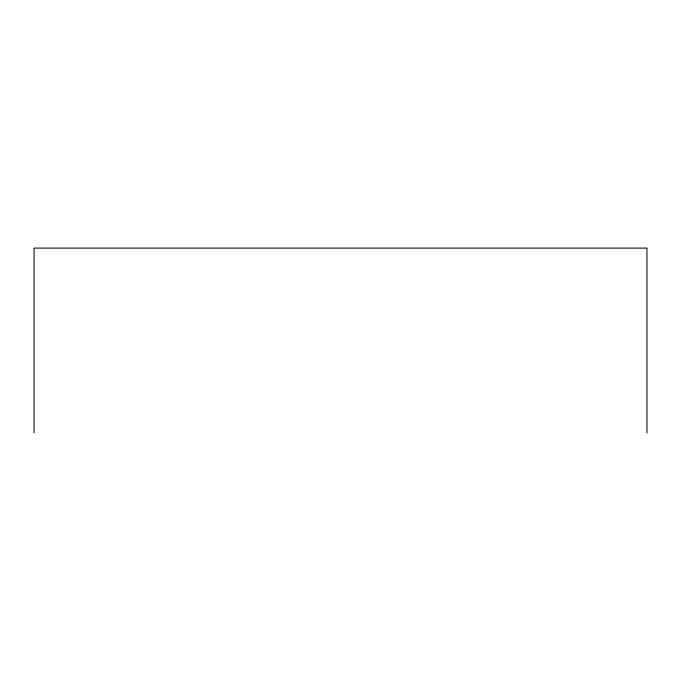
<?xml version="1.0" encoding="UTF-8"?>
<svg xmlns="http://www.w3.org/2000/svg" width="681" height="681" viewBox="0 0 681 681"><rect width="100%" height="100%" fill="white"/><g stroke="black" fill="none" stroke-linecap="round" stroke-linejoin="round"><path stroke-width="1.02" d="M646.95 432.903L646.95 248.097L34.05 248.097L34.05 432.903"/></g></svg>
